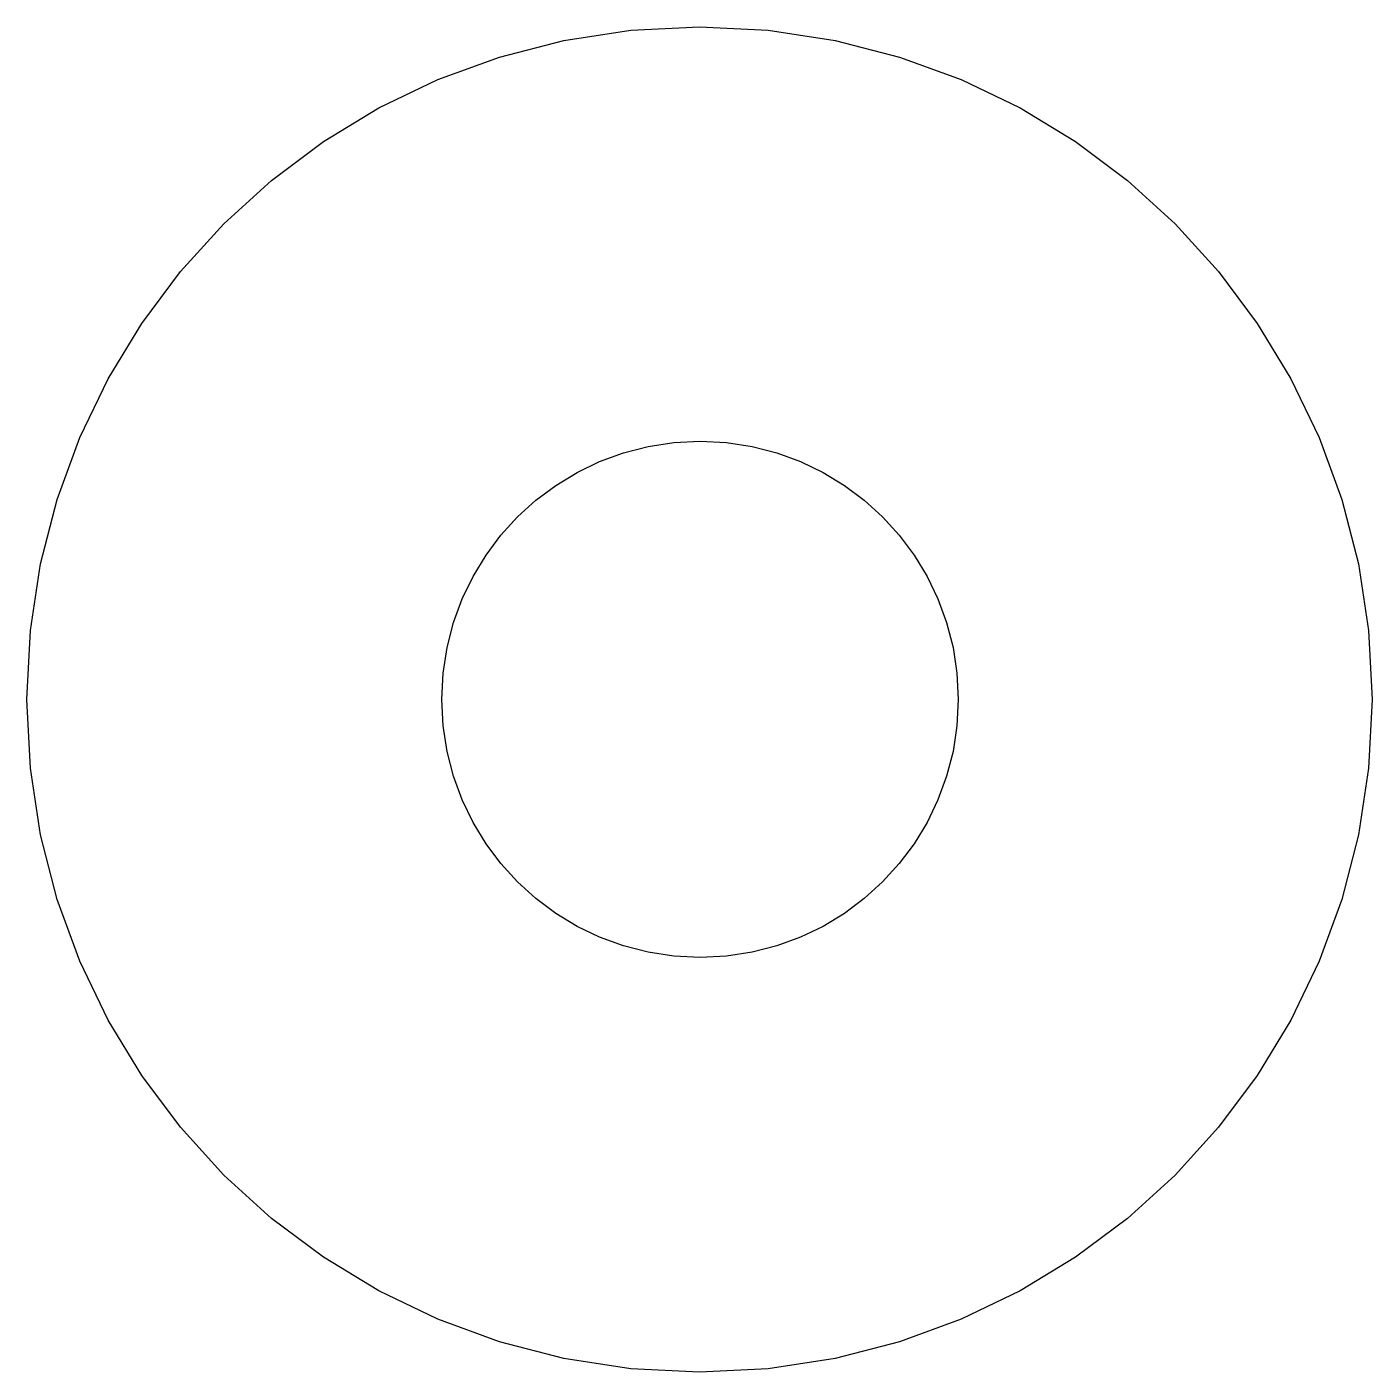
# Model space of a CAD drawing. Extents: x 23.61 to 28.04, y 6.43 to 10.86.
import ezdxf

# ---------------------------------------------------------------- set-up
doc = ezdxf.new("R2010")
doc.units = 0
doc.layers.add('Layer_1', color=7, linetype='CONTINUOUS')

msp = doc.modelspace()

# ---------------------------------------------------------------- linework, layer by layer
at = {"layer": 'Layer_1', "color": 1}
for points in [[(28.037757, 8.646437), (28.026355, 8.420066), (27.992824, 8.20013), (27.938265, 7.987871), (27.863792, 7.784473), (27.770532, 7.590813), (27.659602, 7.408271), (27.532111, 7.237753), (27.389179, 7.080442), (27.231908, 6.937468), (27.061418, 6.810045), (26.878823, 6.699131), (26.685235, 6.605857), (26.481765, 6.531379), (26.269522, 6.476938), (26.049632, 6.44293), (25.823196, 6.431641), (25.596762, 6.44293), (25.376872, 6.476938), (25.164636, 6.531379), (24.961166, 6.605857), (24.76757, 6.699131), (24.584976, 6.810045), (24.414484, 6.937468), (24.257214, 7.080442), (24.114282, 7.237753), (23.986793, 7.408271), (23.875862, 7.590813), (23.782601, 7.784473), (23.708128, 7.987871), (23.653569, 8.20013), (23.620038, 8.420066), (23.608639, 8.646437), (23.620038, 8.872863), (23.653569, 9.092771), (23.708128, 9.304974), (23.782601, 9.508456), (23.875862, 9.702061), (23.986793, 9.884658), (24.114282, 10.055177), (24.257214, 10.212488), (24.414484, 10.355405), (24.584976, 10.482885), (24.76757, 10.593798), (24.961166, 10.687016), (25.164636, 10.761523), (25.376872, 10.815963), (25.596762, 10.849999), (25.823196, 10.860724), (26.049632, 10.849999), (26.269522, 10.815963), (26.481765, 10.761523), (26.685235, 10.687016), (26.878823, 10.593798), (27.061418, 10.482885), (27.231908, 10.355405), (27.389179, 10.212488), (27.532111, 10.055177), (27.659602, 9.884658), (27.770532, 9.702061), (27.863792, 9.508456), (27.938265, 9.304974), (27.992824, 9.092771), (28.026355, 8.872863), (28.037757, 8.646437), (28.037757, 8.646437)], [(26.675185, 8.646437), (26.67081, 8.55954), (26.657941, 8.475128), (26.637, 8.393678), (26.608417, 8.315587), (26.572622, 8.241278), (26.530046, 8.171203), (26.481115, 8.105755), (26.426256, 8.045388), (26.365895, 7.990524), (26.300459, 7.941615), (26.230377, 7.899027), (26.156076, 7.863242), (26.077983, 7.834653), (25.996522, 7.813768), (25.912126, 7.800786), (25.825219, 7.796553), (25.738311, 7.800786), (25.653915, 7.813768), (25.572458, 7.834653), (25.494364, 7.863242), (25.42006, 7.899027), (25.349979, 7.941615), (25.284543, 7.990524), (25.224181, 8.045388), (25.169323, 8.105755), (25.120391, 8.171203), (25.077815, 8.241278), (25.042021, 8.315587), (25.013437, 8.393678), (24.992497, 8.475128), (24.979627, 8.55954), (24.975253, 8.646437), (24.979627, 8.733333), (24.992497, 8.817745), (25.013437, 8.899195), (25.042021, 8.977286), (25.077815, 9.051595), (25.120391, 9.121671), (25.169323, 9.187118), (25.224181, 9.247485), (25.284543, 9.302349), (25.349979, 9.351258), (25.42006, 9.393846), (25.494364, 9.429631), (25.572458, 9.458221), (25.653915, 9.479105), (25.738311, 9.492087), (25.825219, 9.496321), (25.912126, 9.492087), (25.996522, 9.479105), (26.077983, 9.458221), (26.156076, 9.429631), (26.230377, 9.393846), (26.300459, 9.351258), (26.365895, 9.302349), (26.426256, 9.247485), (26.481115, 9.187118), (26.530046, 9.121671), (26.572622, 9.051595), (26.608417, 8.977286), (26.637, 8.899195), (26.657941, 8.817745), (26.67081, 8.733333), (26.675185, 8.646437), (26.675185, 8.646437)]]:
    msp.add_lwpolyline(points, dxfattribs=at)

doc.saveas('drawing.dxf')
